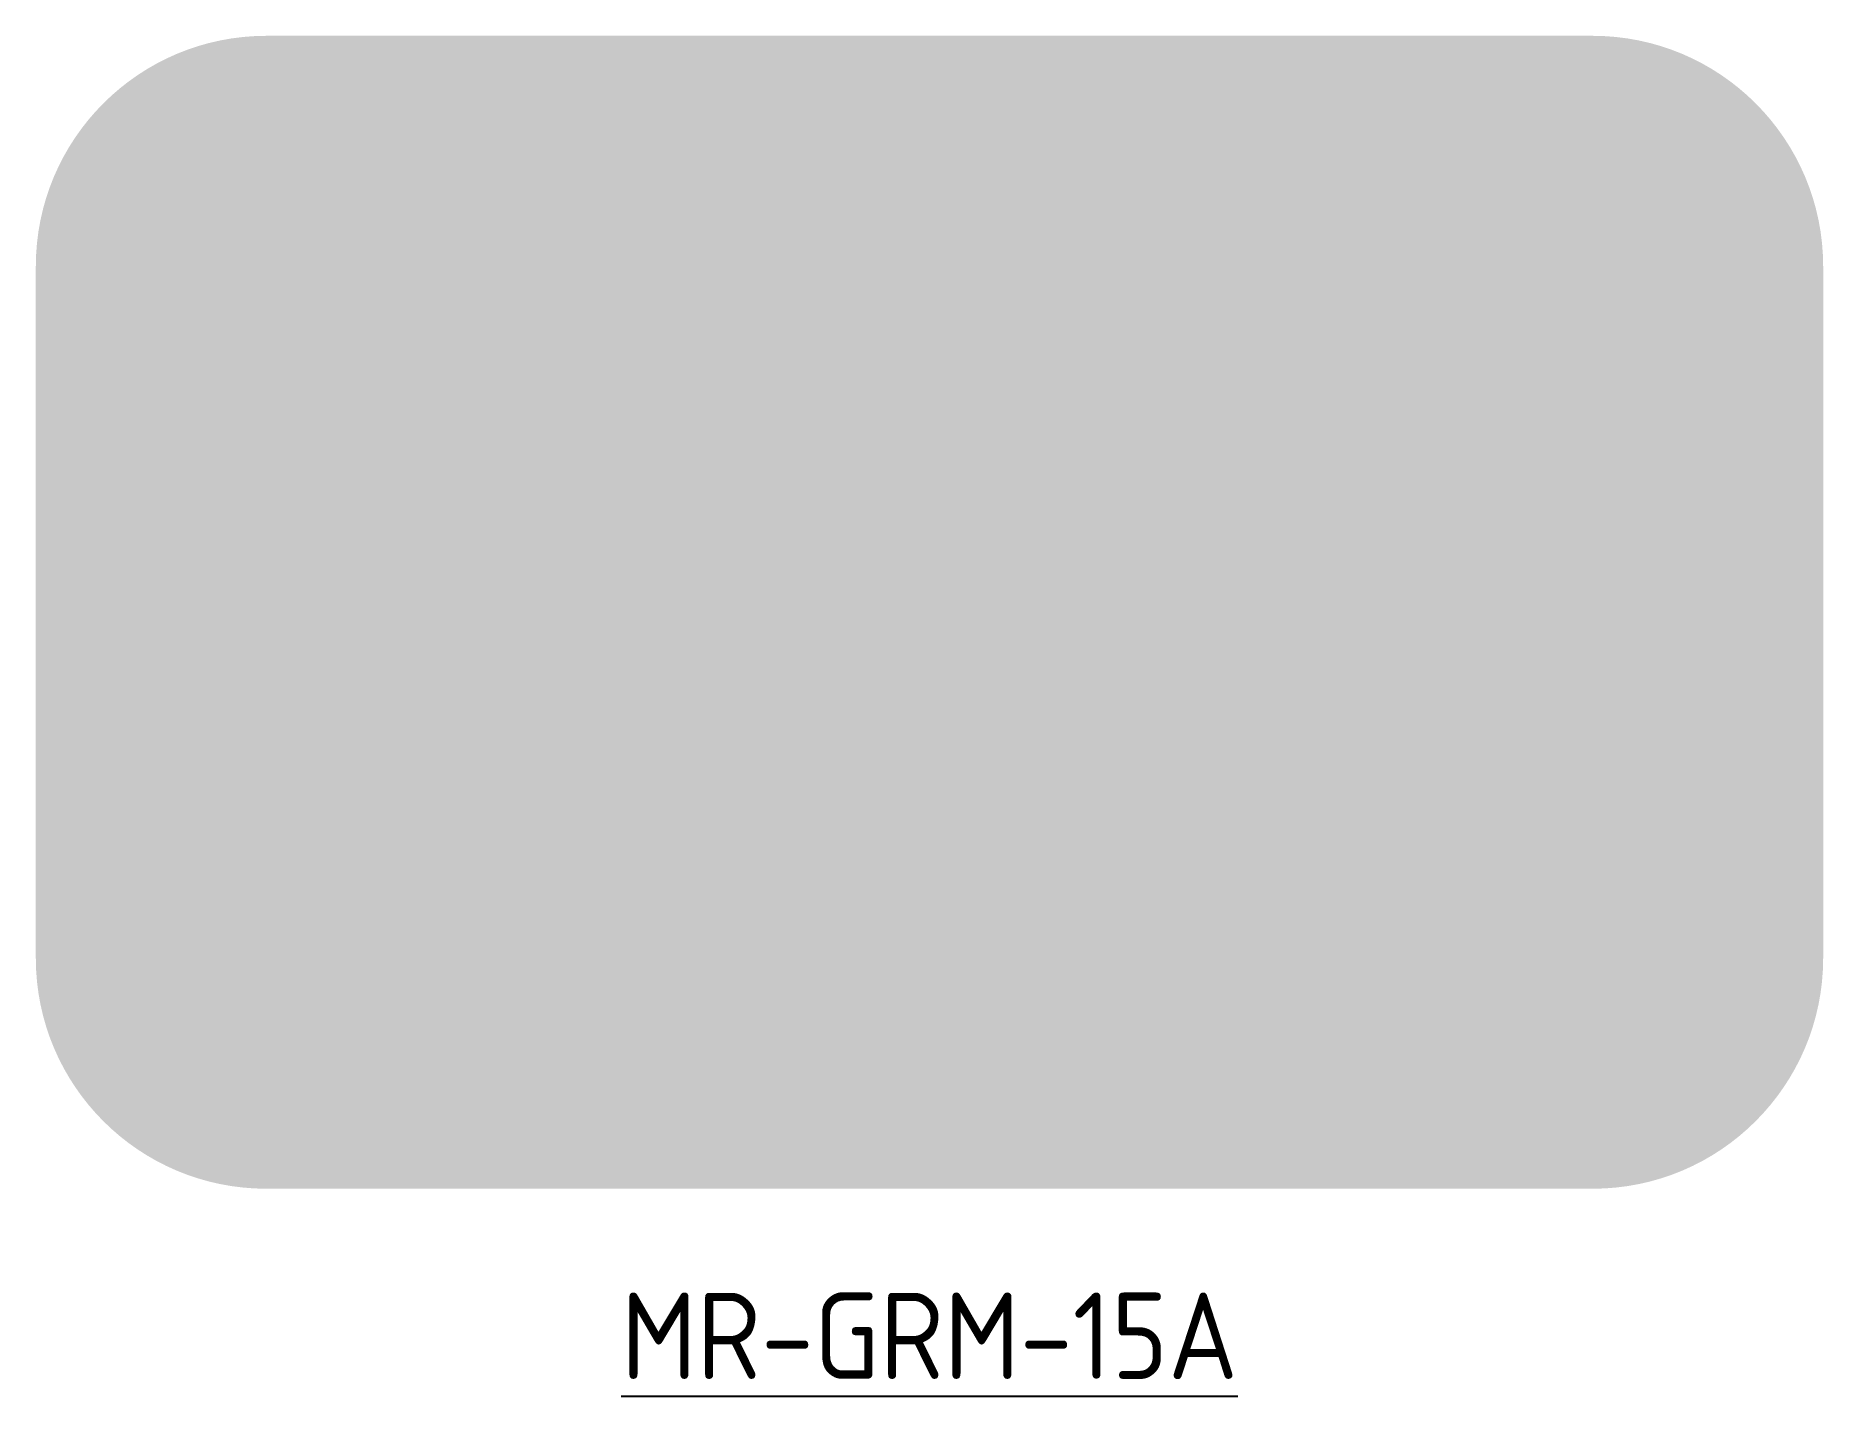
# Model space of a CAD drawing. Extents: x -31 to 31, y -7.2 to 40.
import ezdxf

# ---------------------------------------------------------------- set-up
doc = ezdxf.new("R2010")
doc.units = 0
doc.layers.add('_GREEN-ST', color=96, linetype='Continuous')
doc.layers.add('T35', color=3, linetype='Continuous')
doc.layers.add('_YELLOW', color=7, linetype='Continuous', true_color=0xfedb00)
doc.styles.add('T35', font='isocp2.shx', dxfattribs={"height": 3.5})

msp = doc.modelspace()

# ---------------------------------------------------------------- hatches: boundary and pattern name
at = {"layer": '_GREEN-ST'}
h = msp.add_hatch(color=256, dxfattribs=at)
h.dxf.hatch_style = 1
h.paths.add_polyline_path([(-10.061, 15.5), (-8.686, 10), (-5.8, 10), (-10.8, 30), (-13.6, 30), (-18.6, 10), (-15.714, 10), (-14.339, 15.5)], flags=16)
h.paths.add_polyline_path([(-3, 30), (-0.2, 30), (-0.2, 12.8), (7.2, 12.8), (7.2, 10), (-3, 10)], flags=16)
h.paths.add_polyline_path([(12.1, 27.2), (8.4, 27.2), (8.4, 30), (18.6, 30), (18.6, 27.2), (14.9, 27.2), (14.9, 10), (12.1, 10)], flags=16)
edge = h.paths.add_edge_path()
edge.add_arc((-23, 8), 3.2, 180, 270)
edge.add_line((-23, 4.8), (23, 4.8))
edge.add_arc((23, 8), 3.2, 270, 360)
edge.add_line((26.2, 8), (26.2, 32))
edge.add_arc((23, 32), 3.2, 0, 90)
edge.add_line((23, 35.2), (-23, 35.2))
edge.add_arc((-23, 32), 3.2, 90, 180)
edge.add_line((-26.2, 32), (-26.2, 8))
h = msp.add_hatch(color=256, dxfattribs=at)
h.dxf.hatch_style = 1
h.paths.add_polyline_path([(-13.639, 18.3), (-12.2, 24.055), (-10.761, 18.3)])
at = {"layer": '_YELLOW'}
h = msp.add_hatch(color=256, dxfattribs=at)
h.dxf.hatch_style = 1
edge = h.paths.add_edge_path(flags=16)
edge.add_arc((-23, 8), 3.2, 180, 270)
edge.add_line((-23, 4.8), (23, 4.8))
edge.add_arc((23, 8), 3.2, 270, 360)
edge.add_line((26.2, 8), (26.2, 32))
edge.add_arc((23, 32), 3.2, 0, 90)
edge.add_line((23, 35.2), (-23, 35.2))
edge.add_arc((-23, 32), 3.2, 90, 180)
edge.add_line((-26.2, 32), (-26.2, 8))
edge = h.paths.add_edge_path()
edge.add_arc((-23, 8), 8, 180, 270)
edge.add_line((-23, 0), (23, 0))
edge.add_arc((23, 8), 8, 270, 360)
edge.add_line((31, 8), (31, 32))
edge.add_arc((23, 32), 8, 0, 90)
edge.add_line((23, 40), (-23, 40))
edge.add_arc((-23, 32), 8, 90, 180)
edge.add_line((-31, 32), (-31, 8))
h = msp.add_hatch(color=256, dxfattribs=at)
h.dxf.hatch_style = 1
h.paths.add_polyline_path([(12.1, 27.2), (8.4, 27.2), (8.4, 30), (18.6, 30), (18.6, 27.2), (14.9, 27.2), (14.9, 10), (12.1, 10)])
h.paths.add_polyline_path([(-3, 30), (-0.2, 30), (-0.2, 12.8), (7.2, 12.8), (7.2, 10), (-3, 10)])
h.paths.add_polyline_path([(-10.061, 15.5), (-8.686, 10), (-5.8, 10), (-10.8, 30), (-13.6, 30), (-18.6, 10), (-15.714, 10), (-14.339, 15.5)])
h.paths.add_polyline_path([(-13.639, 18.3), (-12.2, 24.055), (-10.761, 18.3)], flags=16)

# ---------------------------------------------------------------- texts
at = {"layer": 'T35', "insert": (0, -3.6), "char_height": 3, "attachment_point": 2, "style": 'T35'}
msp.add_mtext('{\\LMR-GRM-15A}', dxfattribs=at)

doc.saveas('drawing.dxf')
